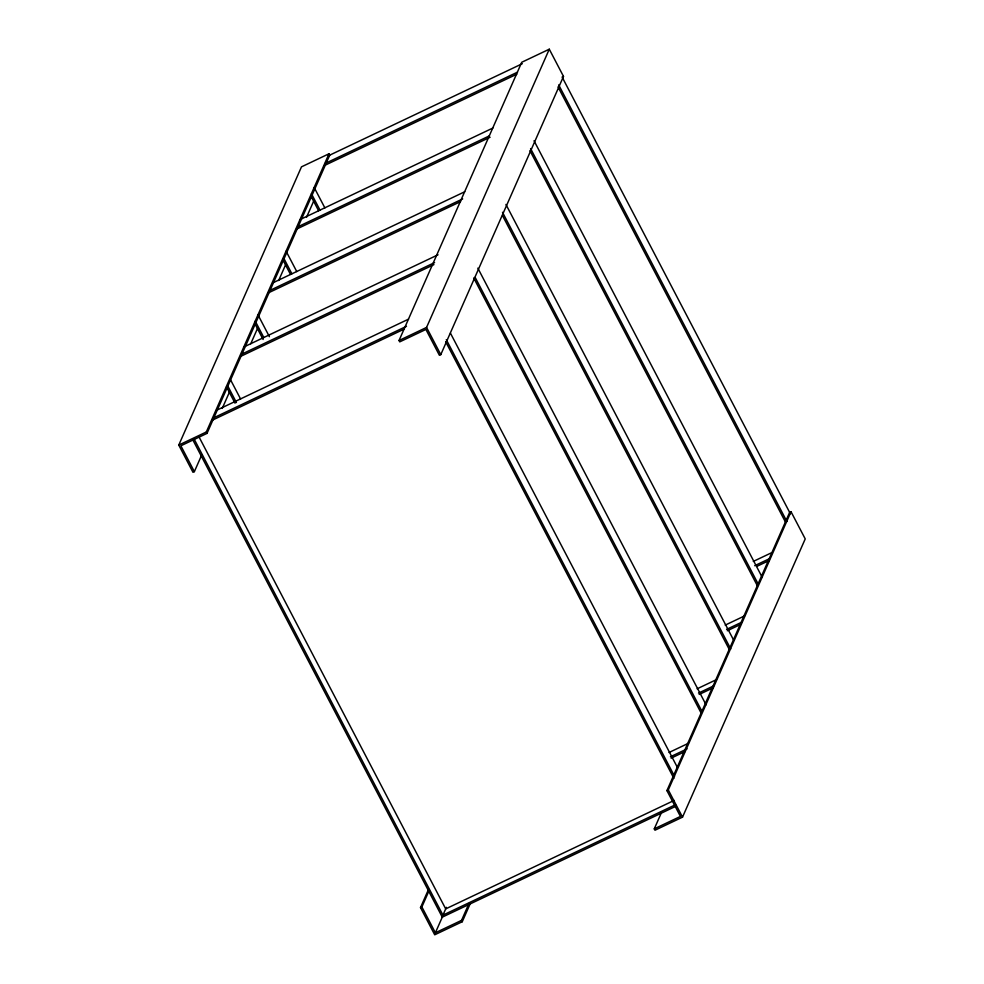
<?xml version="1.0" encoding="UTF-8"?>
<svg xmlns="http://www.w3.org/2000/svg" width="984" height="984" viewBox="0 0 984 984"><rect width="100%" height="100%" fill="white"/><g stroke="black" fill="none" stroke-linecap="round" stroke-linejoin="round"><path stroke-width="1.48" d="M178.768 445.088L301.485 166.85L329.013 153.775L329.726 155.14L207.009 433.378L180.859 445.789L194.365 471.631L192.987 472.295L178.768 445.088L206.296 432.013L329.013 153.775M194.365 471.631L201.794 454.78M222.249 408.397L229.69 391.546M250.76 343.76L257.574 328.299M278.656 280.526L286.086 263.663M306.541 217.292L313.982 200.428M399.037 340.501L521.741 62.275L549.281 49.2L563.5 76.408L440.783 354.634L439.405 355.298L425.9 329.443L399.738 341.866L399.037 340.501L426.564 327.426L549.281 49.2M470.315 903.46L462.259 921.725L434.719 934.8L420.5 907.592L428.557 889.327M420.5 907.592L421.878 906.941L429.319 890.077M194.106 439.024L442.948 915.145L446.392 907.322M421.878 906.941L435.383 932.783L442.825 915.919M435.383 932.783L461.545 920.372L468.974 903.509M654.274 828.86L680.436 816.437L666.918 790.595L789.635 512.369L791.013 511.705L805.232 538.912L682.515 817.15L654.987 830.225L654.274 828.86L661.715 811.997M666.918 790.595L668.296 789.943L791.013 511.705M328.484 155.73L522.307 63.702M325.04 163.541L517.473 72.176M324.363 165.558L516.809 74.194M563.5 76.408L562.122 77.059L790.349 513.722M300.391 219.42L492.836 128.055M298.337 226.578L489.38 135.878M296.27 229.26L490.106 137.231M273.687 282.457L464.743 191.757M268.853 290.932L462.677 198.916M268.177 292.961L460.623 201.585M244.204 346.811L438.028 254.794M242.15 353.969L434.584 262.605M240.084 356.651L433.919 264.622M216.111 410.512L408.557 319.148M212.667 418.323L406.49 326.307M211.99 420.353L404.436 328.976M753.301 561.421L771.296 552.873M754.691 565.702L769.918 558.469M756.782 566.403L769.242 560.486M725.208 625.111L744.581 615.91M726.598 629.391L741.825 622.159M727.299 630.756L741.149 624.176M697.115 688.812L716.487 679.6M698.505 693.093L713.732 685.86M699.206 694.446L713.056 687.877M669.022 752.502L688.394 743.301M670.411 756.782L687.029 748.898M671.113 758.147L684.962 751.579M674.151 800.423L445.703 908.884L198.989 436.859M442.948 915.145L675.541 804.703M676.254 806.068L442.283 917.149L192.729 439.688M558.678 84.87L786.905 521.545M558.014 86.887L785.527 522.197M534.029 140.761L762.256 577.423M530.585 148.572L758.098 583.869M529.921 150.589L757.434 585.886M505.936 204.451L733.449 639.76M502.492 212.273L730.718 648.936M502.529 215.644L729.341 649.588M477.843 268.152L706.069 704.815M475.112 277.328L701.912 711.272M473.734 277.98L701.248 713.277M450.463 333.207L677.263 767.151M446.305 339.664L674.532 776.327M445.641 341.669L673.868 778.344M426.564 327.426L440.783 354.634M668.296 789.943L682.515 817.15M314.203 187.513L324.88 207.919M311.448 193.762L319.984 210.084M310.784 195.779L318.607 210.748M286.11 251.215L296.774 271.609M284.068 258.817L291.891 273.786M282.691 259.481L290.514 274.438M258.017 314.905L269.395 336.676M255.262 321.153L263.798 337.487M254.598 323.17L263.134 339.492M230.637 379.959L240.588 399.012M227.882 386.22L236.418 402.542M226.505 386.872L235.041 403.194M206.296 432.013L207.009 433.378M461.545 920.372L462.259 921.725"/></g></svg>
